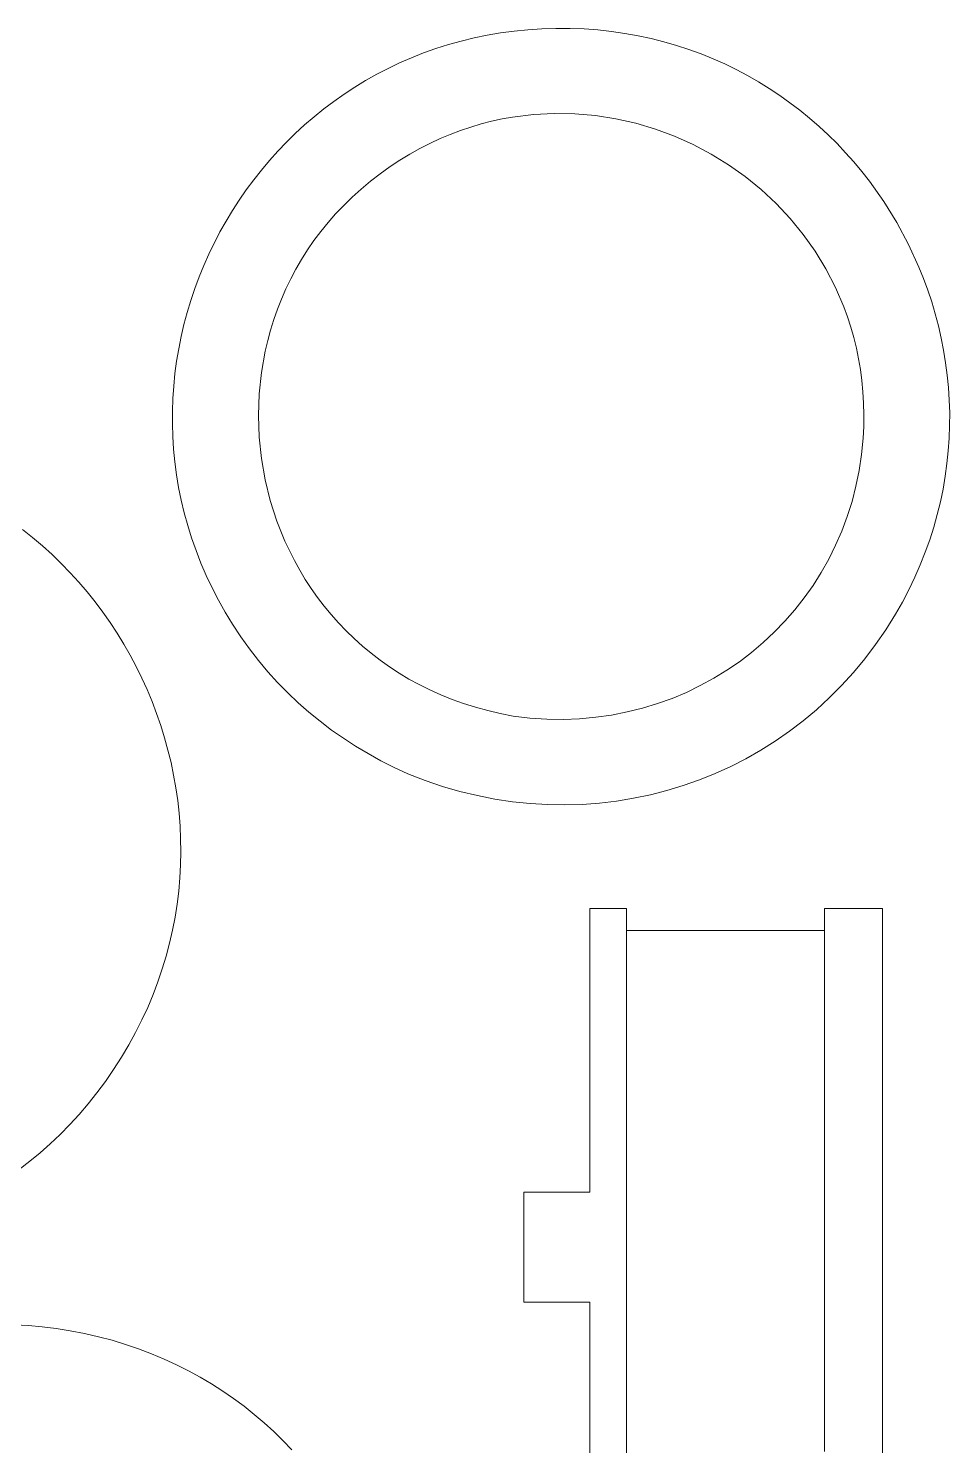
# Model space of a CAD drawing. Header units: centimetres. Extents: x -43.9 to 43.9, y -33.6 to 33.6.
# Drawn here: x -0.8 to 3.44, y -21.8 to -15.28 of the extents above; entities that cross this region are included whole.
import ezdxf

# ---------------------------------------------------------------- set-up
doc = ezdxf.new("R2010")
doc.units = ezdxf.units.CM
doc.header["$MEASUREMENT"] = 0
doc.layers.add('Camada 1', color=7, linetype='Continuous')

msp = doc.modelspace()

# ---------------------------------------------------------------- linework, layer by layer
at = {"layer": 'Camada 1', "color": 3, "lineweight": 9}
for points in [[(1.30858, -15.31239), (1.30858, -15.31239), (1.24804, -15.32489), (1.24804, -15.32489)], [(1.37007, -15.30192), (1.37007, -15.30192), (1.30858, -15.31239), (1.30858, -15.31239)], [(1.43247, -15.29352), (1.43247, -15.29352), (1.37007, -15.30192), (1.37007, -15.30192)], [(1.49577, -15.28723), (1.49577, -15.28723), (1.43247, -15.29352), (1.43247, -15.29352)], [(1.55992, -15.28307), (1.55992, -15.28307), (1.49577, -15.28723), (1.49577, -15.28723)], [(1.62493, -15.28113), (1.62493, -15.28113), (1.55992, -15.28307), (1.55992, -15.28307)], [(1.68992, -15.28142), (1.68992, -15.28142), (1.62493, -15.28113), (1.62493, -15.28113)], [(1.75411, -15.28391), (1.75411, -15.28391), (1.68992, -15.28142), (1.68992, -15.28142)], [(1.81749, -15.28857), (1.81749, -15.28857), (1.75411, -15.28391), (1.75411, -15.28391)], [(1.88003, -15.29535), (1.88003, -15.29535), (1.81749, -15.28857), (1.81749, -15.28857)], [(1.94171, -15.30422), (1.94171, -15.30422), (1.88003, -15.29535), (1.88003, -15.29535)], [(2.00251, -15.31513), (2.00251, -15.31513), (1.94171, -15.30422), (1.94171, -15.30422)], [(1.07225, -15.37408), (1.07225, -15.37408), (1.01568, -15.39423), (1.01568, -15.39423)], [(1.12985, -15.35578), (1.12985, -15.35578), (1.07225, -15.37408), (1.07225, -15.37408)], [(1.18845, -15.33937), (1.18845, -15.33937), (1.12985, -15.35578), (1.12985, -15.35578)], [(1.24804, -15.32489), (1.24804, -15.32489), (1.18845, -15.33937), (1.18845, -15.33937)], [(2.06239, -15.32803), (2.06239, -15.32803), (2.00251, -15.31513), (2.00251, -15.31513)], [(2.12134, -15.34288), (2.12134, -15.34288), (2.06239, -15.32803), (2.06239, -15.32803)], [(2.17933, -15.35965), (2.17933, -15.35965), (2.12134, -15.34288), (2.12134, -15.34288)], [(2.23633, -15.37828), (2.23633, -15.37828), (2.17933, -15.35965), (2.17933, -15.35965)], [(2.29233, -15.39874), (2.29233, -15.39874), (2.23633, -15.37828), (2.23633, -15.37828)], [(0.90573, -15.4399), (0.90573, -15.4399), (0.8524, -15.46534), (0.8524, -15.46534)], [(0.96016, -15.41619), (0.96016, -15.41619), (0.90573, -15.4399), (0.90573, -15.4399)], [(1.01568, -15.39423), (1.01568, -15.39423), (0.96016, -15.41619), (0.96016, -15.41619)], [(2.3473, -15.42098), (2.3473, -15.42098), (2.29233, -15.39874), (2.29233, -15.39874)], [(2.40121, -15.44496), (2.40121, -15.44496), (2.3473, -15.42098), (2.3473, -15.42098)], [(0.80018, -15.49245), (0.80018, -15.49245), (0.74912, -15.52119), (0.74912, -15.52119)], [(0.8524, -15.46534), (0.8524, -15.46534), (0.80018, -15.49245), (0.80018, -15.49245)], [(2.45404, -15.47063), (2.45404, -15.47063), (2.40121, -15.44496), (2.40121, -15.44496)], [(2.50577, -15.49796), (2.50577, -15.49796), (2.45404, -15.47063), (2.45404, -15.47063)], [(2.55637, -15.5269), (2.55637, -15.5269), (2.50577, -15.49796), (2.50577, -15.49796)], [(0.69922, -15.55151), (0.69922, -15.55151), (0.65053, -15.58339), (0.65053, -15.58339)], [(0.74912, -15.52119), (0.74912, -15.52119), (0.69922, -15.55151), (0.69922, -15.55151)], [(2.60583, -15.55741), (2.60583, -15.55741), (2.55637, -15.5269), (2.55637, -15.5269)], [(2.6541, -15.58945), (2.6541, -15.58945), (2.60583, -15.55741), (2.60583, -15.55741)], [(0.60304, -15.61676), (0.60304, -15.61676), (0.5568, -15.65159), (0.5568, -15.65159)], [(0.65053, -15.58339), (0.65053, -15.58339), (0.60304, -15.61676), (0.60304, -15.61676)], [(2.70118, -15.62297), (2.70118, -15.62297), (2.6541, -15.58945), (2.6541, -15.58945)], [(2.74703, -15.65793), (2.74703, -15.65793), (2.70118, -15.62297), (2.70118, -15.62297)], [(0.51182, -15.68783), (0.51182, -15.68783), (0.46813, -15.72544), (0.46813, -15.72544)], [(0.5568, -15.65159), (0.5568, -15.65159), (0.51182, -15.68783), (0.51182, -15.68783)], [(1.32886, -15.70839), (1.32886, -15.70839), (1.37679, -15.69794), (1.37679, -15.69794)], [(1.37679, -15.69794), (1.37679, -15.69794), (1.4248, -15.68929), (1.4248, -15.68929)], [(1.4248, -15.68929), (1.4248, -15.68929), (1.52086, -15.67728), (1.52086, -15.67728)], [(1.52086, -15.67728), (1.52086, -15.67728), (1.61673, -15.6722), (1.61673, -15.6722)], [(1.61673, -15.6722), (1.61673, -15.6722), (1.71209, -15.67387), (1.71209, -15.67387)], [(1.71209, -15.67387), (1.71209, -15.67387), (1.80663, -15.68209), (1.80663, -15.68209)], [(1.80663, -15.68209), (1.80663, -15.68209), (1.90004, -15.69672), (1.90004, -15.69672)], [(1.90004, -15.69672), (1.90004, -15.69672), (1.99198, -15.71754), (1.99198, -15.71754)], [(2.79163, -15.6943), (2.79163, -15.6943), (2.74703, -15.65793), (2.74703, -15.65793)], [(2.83496, -15.73201), (2.83496, -15.73201), (2.79163, -15.6943), (2.79163, -15.6943)], [(0.42575, -15.76438), (0.42575, -15.76438), (0.3847, -15.8046), (0.3847, -15.8046)], [(0.46813, -15.72544), (0.46813, -15.72544), (0.42575, -15.76438), (0.42575, -15.76438)], [(1.09163, -15.78837), (1.09163, -15.78837), (1.13863, -15.7686), (1.13863, -15.7686)], [(1.13863, -15.7686), (1.13863, -15.7686), (1.18588, -15.75074), (1.18588, -15.75074)], [(1.18588, -15.75074), (1.18588, -15.75074), (1.23336, -15.73477), (1.23336, -15.73477)], [(1.23336, -15.73477), (1.23336, -15.73477), (1.28103, -15.72066), (1.28103, -15.72066)], [(1.28103, -15.72066), (1.28103, -15.72066), (1.32886, -15.70839), (1.32886, -15.70839)], [(1.99198, -15.71754), (1.99198, -15.71754), (2.08214, -15.74441), (2.08214, -15.74441)], [(2.08214, -15.74441), (2.08214, -15.74441), (2.17023, -15.77714), (2.17023, -15.77714)], [(2.87699, -15.77104), (2.87699, -15.77104), (2.83496, -15.73201), (2.83496, -15.73201)], [(0.3847, -15.8046), (0.3847, -15.8046), (0.345, -15.84606), (0.345, -15.84606)], [(0.95269, -15.85934), (0.95269, -15.85934), (0.99864, -15.83372), (0.99864, -15.83372)], [(0.99864, -15.83372), (0.99864, -15.83372), (1.04496, -15.81006), (1.04496, -15.81006)], [(1.04496, -15.81006), (1.04496, -15.81006), (1.09163, -15.78837), (1.09163, -15.78837)], [(2.17023, -15.77714), (2.17023, -15.77714), (2.25591, -15.81554), (2.25591, -15.81554)], [(2.25591, -15.81554), (2.25591, -15.81554), (2.33886, -15.85945), (2.33886, -15.85945)], [(2.91771, -15.81134), (2.91771, -15.81134), (2.87699, -15.77104), (2.87699, -15.77104)], [(2.95708, -15.85287), (2.95708, -15.85287), (2.91771, -15.81134), (2.91771, -15.81134)], [(0.3067, -15.88872), (0.3067, -15.88872), (0.2698, -15.93253), (0.2698, -15.93253)], [(0.345, -15.84606), (0.345, -15.84606), (0.3067, -15.88872), (0.3067, -15.88872)], [(0.86212, -15.9166), (0.86212, -15.9166), (0.90717, -15.88696), (0.90717, -15.88696)], [(0.90717, -15.88696), (0.90717, -15.88696), (0.95269, -15.85934), (0.95269, -15.85934)], [(2.33886, -15.85945), (2.33886, -15.85945), (2.41878, -15.90868), (2.41878, -15.90868)], [(2.99508, -15.89558), (2.99508, -15.89558), (2.95708, -15.85287), (2.95708, -15.85287)], [(3.03169, -15.93943), (3.03169, -15.93943), (2.99508, -15.89558), (2.99508, -15.89558)], [(0.2698, -15.93253), (0.2698, -15.93253), (0.23431, -15.97744), (0.23431, -15.97744)], [(0.77086, -15.98429), (0.77086, -15.98429), (0.81553, -15.94981), (0.81553, -15.94981)], [(0.81553, -15.94981), (0.81553, -15.94981), (0.86212, -15.9166), (0.86212, -15.9166)], [(2.41878, -15.90868), (2.41878, -15.90868), (2.49533, -15.96306), (2.49533, -15.96306)], [(2.49533, -15.96306), (2.49533, -15.96306), (2.56823, -16.02241), (2.56823, -16.02241)], [(3.06688, -15.98439), (3.06688, -15.98439), (3.03169, -15.93943), (3.03169, -15.93943)], [(0.20028, -16.02342), (0.20028, -16.02342), (0.16772, -16.07042), (0.16772, -16.07042)], [(0.23431, -15.97744), (0.23431, -15.97744), (0.20028, -16.02342), (0.20028, -16.02342)], [(0.68728, -16.05693), (0.68728, -16.05693), (0.72811, -16.02002), (0.72811, -16.02002)], [(0.72811, -16.02002), (0.72811, -16.02002), (0.77086, -15.98429), (0.77086, -15.98429)], [(2.56823, -16.02241), (2.56823, -16.02241), (2.63714, -16.08655), (2.63714, -16.08655)], [(3.13291, -16.07742), (3.13291, -16.07742), (3.06688, -15.98439), (3.06688, -15.98439)], [(0.16772, -16.07042), (0.16772, -16.07042), (0.13666, -16.1184), (0.13666, -16.1184)], [(0.61131, -16.13408), (0.61131, -16.13408), (0.64835, -16.09496), (0.64835, -16.09496)], [(0.64835, -16.09496), (0.64835, -16.09496), (0.68728, -16.05693), (0.68728, -16.05693)], [(2.63714, -16.08655), (2.63714, -16.08655), (2.70174, -16.15531), (2.70174, -16.15531)], [(3.193, -16.17433), (3.193, -16.17433), (3.13291, -16.07742), (3.13291, -16.07742)], [(0.13666, -16.1184), (0.13666, -16.1184), (0.07912, -16.21713), (0.07912, -16.21713)], [(0.57616, -16.17422), (0.57616, -16.17422), (0.61131, -16.13408), (0.61131, -16.13408)], [(2.70174, -16.15531), (2.70174, -16.15531), (2.76172, -16.2285), (2.76172, -16.2285)], [(0.07912, -16.21713), (0.07912, -16.21713), (0.02785, -16.31924), (0.02785, -16.31924)], [(0.5115, -16.25735), (0.5115, -16.25735), (0.5429, -16.21532), (0.5429, -16.21532)], [(0.5429, -16.21532), (0.5429, -16.21532), (0.57616, -16.17422), (0.57616, -16.17422)], [(3.24691, -16.27481), (3.24691, -16.27481), (3.193, -16.17433), (3.193, -16.17433)], [(0.48196, -16.30024), (0.48196, -16.30024), (0.5115, -16.25735), (0.5115, -16.25735)], [(2.76172, -16.2285), (2.76172, -16.2285), (2.81677, -16.30596), (2.81677, -16.30596)], [(3.2945, -16.37847), (3.2945, -16.37847), (3.24691, -16.27481), (3.24691, -16.27481)], [(0.02785, -16.31924), (0.02785, -16.31924), (0.00463, -16.37146), (0.00463, -16.37146)], [(0.42845, -16.3884), (0.42845, -16.3884), (0.45428, -16.34395), (0.45428, -16.34395)], [(0.45428, -16.34395), (0.45428, -16.34395), (0.48196, -16.30024), (0.48196, -16.30024)], [(2.81677, -16.30596), (2.81677, -16.30596), (2.86656, -16.3875), (2.86656, -16.3875)], [(0.00463, -16.37146), (0.00463, -16.37146), (-0.01697, -16.42439), (-0.01697, -16.42439)], [(0.40446, -16.43358), (0.40446, -16.43358), (0.42845, -16.3884), (0.42845, -16.3884)], [(2.86656, -16.3875), (2.86656, -16.3875), (2.91079, -16.47295), (2.91079, -16.47295)], [(3.31586, -16.4314), (3.31586, -16.4314), (3.2945, -16.37847), (3.2945, -16.37847)], [(-0.0369, -16.478), (-0.0369, -16.478), (-0.05514, -16.53223), (-0.05514, -16.53223)], [(-0.01697, -16.42439), (-0.01697, -16.42439), (-0.0369, -16.478), (-0.0369, -16.478)], [(0.36195, -16.52584), (0.36195, -16.52584), (0.38229, -16.47941), (0.38229, -16.47941)], [(0.38229, -16.47941), (0.38229, -16.47941), (0.40446, -16.43358), (0.40446, -16.43358)], [(2.91079, -16.47295), (2.91079, -16.47295), (2.94913, -16.56212), (2.94913, -16.56212)], [(3.33556, -16.485), (3.33556, -16.485), (3.31586, -16.4314), (3.31586, -16.4314)], [(3.35357, -16.53922), (3.35357, -16.53922), (3.33556, -16.485), (3.33556, -16.485)], [(-0.05514, -16.53223), (-0.05514, -16.53223), (-0.0717, -16.58705), (-0.0717, -16.58705)], [(0.34342, -16.57282), (0.34342, -16.57282), (0.36195, -16.52584), (0.36195, -16.52584)], [(3.36988, -16.59405), (3.36988, -16.59405), (3.35357, -16.53922), (3.35357, -16.53922)], [(-0.0717, -16.58705), (-0.0717, -16.58705), (-0.0865, -16.64242), (-0.0865, -16.64242)], [(0.32669, -16.6203), (0.32669, -16.6203), (0.34342, -16.57282), (0.34342, -16.57282)], [(2.94913, -16.56212), (2.94913, -16.56212), (2.96599, -16.60805), (2.96599, -16.60805)], [(2.96599, -16.60805), (2.96599, -16.60805), (2.98126, -16.65484), (2.98126, -16.65484)], [(3.38446, -16.64941), (3.38446, -16.64941), (3.36988, -16.59405), (3.36988, -16.59405)], [(-0.0865, -16.64242), (-0.0865, -16.64242), (-0.09957, -16.69829), (-0.09957, -16.69829)], [(0.29863, -16.71655), (0.29863, -16.71655), (0.31177, -16.66823), (0.31177, -16.66823)], [(0.31177, -16.66823), (0.31177, -16.66823), (0.32669, -16.6203), (0.32669, -16.6203)], [(2.98126, -16.65484), (2.98126, -16.65484), (2.99491, -16.70248), (2.99491, -16.70248)], [(3.39728, -16.70528), (3.39728, -16.70528), (3.38446, -16.64941), (3.38446, -16.64941)], [(-0.09957, -16.69829), (-0.09957, -16.69829), (-0.11085, -16.7546), (-0.11085, -16.7546)], [(0.28728, -16.76519), (0.28728, -16.76519), (0.29863, -16.71655), (0.29863, -16.71655)], [(2.99491, -16.70248), (2.99491, -16.70248), (3.00688, -16.75095), (3.00688, -16.75095)], [(3.40833, -16.7616), (3.40833, -16.7616), (3.39728, -16.70528), (3.39728, -16.70528)], [(-0.12033, -16.81134), (-0.12033, -16.81134), (-0.128, -16.86844), (-0.128, -16.86844)], [(-0.11085, -16.7546), (-0.11085, -16.7546), (-0.12033, -16.81134), (-0.12033, -16.81134)], [(0.26987, -16.86332), (0.26987, -16.86332), (0.28728, -16.76519), (0.28728, -16.76519)], [(3.00688, -16.75095), (3.00688, -16.75095), (3.01715, -16.8002), (3.01715, -16.8002)], [(3.01715, -16.8002), (3.01715, -16.8002), (3.02567, -16.85024), (3.02567, -16.85024)], [(3.41757, -16.81834), (3.41757, -16.81834), (3.40833, -16.7616), (3.40833, -16.7616)], [(-0.128, -16.86844), (-0.128, -16.86844), (-0.13382, -16.92587), (-0.13382, -16.92587)], [(0.2595, -16.96216), (0.2595, -16.96216), (0.26987, -16.86332), (0.26987, -16.86332)], [(3.02567, -16.85024), (3.02567, -16.85024), (3.03241, -16.90103), (3.03241, -16.90103)], [(3.42499, -16.87545), (3.42499, -16.87545), (3.41757, -16.81834), (3.41757, -16.81834)], [(3.43056, -16.9329), (3.43056, -16.9329), (3.42499, -16.87545), (3.42499, -16.87545)], [(-0.13382, -16.92587), (-0.13382, -16.92587), (-0.13775, -16.98357), (-0.13775, -16.98357)], [(3.03241, -16.90103), (3.03241, -16.90103), (3.03731, -16.95256), (3.03731, -16.95256)], [(3.43424, -16.99063), (3.43424, -16.99063), (3.43056, -16.9329), (3.43056, -16.9329)], [(-0.13775, -16.98357), (-0.13775, -16.98357), (-0.13981, -17.04152), (-0.13981, -17.04152)], [(0.25609, -17.06131), (0.25609, -17.06131), (0.2595, -16.96216), (0.2595, -16.96216)], [(3.03731, -16.95256), (3.03731, -16.95256), (3.04034, -17.00479), (3.04034, -17.00479)], [(3.04034, -17.00479), (3.04034, -17.00479), (3.04149, -17.05771), (3.04149, -17.05771)], [(3.43603, -17.0486), (3.43603, -17.0486), (3.43424, -16.99063), (3.43424, -16.99063)], [(-0.13981, -17.04152), (-0.13981, -17.04152), (-0.13996, -17.09965), (-0.13996, -17.09965)], [(0.25957, -17.16034), (0.25957, -17.16034), (0.25609, -17.06131), (0.25609, -17.06131)], [(3.04149, -17.05771), (3.04149, -17.05771), (3.04066, -17.1113), (3.04066, -17.1113)], [(3.4359, -17.10679), (3.4359, -17.10679), (3.43603, -17.0486), (3.43603, -17.0486)], [(-0.13996, -17.09965), (-0.13996, -17.09965), (-0.13815, -17.15795), (-0.13815, -17.15795)], [(3.04066, -17.1113), (3.04066, -17.1113), (3.03787, -17.16553), (3.03787, -17.16553)], [(3.43382, -17.16513), (3.43382, -17.16513), (3.4359, -17.10679), (3.4359, -17.10679)], [(-0.13815, -17.15795), (-0.13815, -17.15795), (-0.13439, -17.21635), (-0.13439, -17.21635)], [(0.26988, -17.25884), (0.26988, -17.25884), (0.25957, -17.16034), (0.25957, -17.16034)], [(3.03787, -17.16553), (3.03787, -17.16553), (3.03068, -17.2403), (3.03068, -17.2403)], [(3.42977, -17.22359), (3.42977, -17.22359), (3.43382, -17.16513), (3.43382, -17.16513)], [(-0.13439, -17.21635), (-0.13439, -17.21635), (-0.12864, -17.27481), (-0.12864, -17.27481)], [(0.28697, -17.35639), (0.28697, -17.35639), (0.26988, -17.25884), (0.26988, -17.25884)], [(3.03068, -17.2403), (3.03068, -17.2403), (3.01971, -17.31374), (3.01971, -17.31374)], [(3.42373, -17.28213), (3.42373, -17.28213), (3.42977, -17.22359), (3.42977, -17.22359)], [(-0.12864, -17.27481), (-0.12864, -17.27481), (-0.12088, -17.3333), (-0.12088, -17.3333)], [(-0.12088, -17.3333), (-0.12088, -17.3333), (-0.11109, -17.39175), (-0.11109, -17.39175)], [(3.01971, -17.31374), (3.01971, -17.31374), (3.00504, -17.38575), (3.00504, -17.38575)], [(3.41566, -17.3407), (3.41566, -17.3407), (3.42373, -17.28213), (3.42373, -17.28213)], [(-0.11109, -17.39175), (-0.11109, -17.39175), (-0.09923, -17.45015), (-0.09923, -17.45015)], [(0.31074, -17.45255), (0.31074, -17.45255), (0.28697, -17.35639), (0.28697, -17.35639)], [(3.00504, -17.38575), (3.00504, -17.38575), (2.98679, -17.45625), (2.98679, -17.45625)], [(3.39337, -17.45776), (3.39337, -17.45776), (3.40555, -17.39925), (3.40555, -17.39925)], [(3.40555, -17.39925), (3.40555, -17.39925), (3.41566, -17.3407), (3.41566, -17.3407)], [(-0.09923, -17.45015), (-0.09923, -17.45015), (-0.08531, -17.50843), (-0.08531, -17.50843)], [(0.34116, -17.5469), (0.34116, -17.5469), (0.31074, -17.45255), (0.31074, -17.45255)], [(2.98679, -17.45625), (2.98679, -17.45625), (2.96505, -17.52515), (2.96505, -17.52515)], [(3.3791, -17.51617), (3.3791, -17.51617), (3.39337, -17.45776), (3.39337, -17.45776)], [(-0.08531, -17.50843), (-0.08531, -17.50843), (-0.06928, -17.56655), (-0.06928, -17.56655)], [(2.96505, -17.52515), (2.96505, -17.52515), (2.93992, -17.59234), (2.93992, -17.59234)], [(3.36271, -17.57444), (3.36271, -17.57444), (3.3791, -17.51617), (3.3791, -17.51617)], [(-0.82932, -17.58583), (-0.82932, -17.58583), (-0.78272, -17.62275), (-0.78272, -17.62275)], [(-0.06928, -17.56655), (-0.06928, -17.56655), (-0.05113, -17.62448), (-0.05113, -17.62448)], [(0.37816, -17.63905), (0.37816, -17.63905), (0.34116, -17.5469), (0.34116, -17.5469)], [(2.93992, -17.59234), (2.93992, -17.59234), (2.91151, -17.65775), (2.91151, -17.65775)], [(3.3442, -17.63252), (3.3442, -17.63252), (3.36271, -17.57444), (3.36271, -17.57444)], [(-0.78272, -17.62275), (-0.78272, -17.62275), (-0.73744, -17.66111), (-0.73744, -17.66111)], [(-0.05113, -17.62448), (-0.05113, -17.62448), (-0.03082, -17.68217), (-0.03082, -17.68217)], [(0.42165, -17.72853), (0.42165, -17.72853), (0.37816, -17.63905), (0.37816, -17.63905)], [(2.91151, -17.65775), (2.91151, -17.65775), (2.87992, -17.72127), (2.87992, -17.72127)], [(3.3235, -17.69039), (3.3235, -17.69039), (3.3442, -17.63252), (3.3442, -17.63252)], [(-0.73744, -17.66111), (-0.73744, -17.66111), (-0.69352, -17.70083), (-0.69352, -17.70083)], [(-0.69352, -17.70083), (-0.69352, -17.70083), (-0.65097, -17.74189), (-0.65097, -17.74189)], [(-0.03082, -17.68217), (-0.03082, -17.68217), (-0.00835, -17.73958), (-0.00835, -17.73958)], [(2.87992, -17.72127), (2.87992, -17.72127), (2.84523, -17.78282), (2.84523, -17.78282)], [(3.30062, -17.74799), (3.30062, -17.74799), (3.3235, -17.69039), (3.3235, -17.69039)], [(-0.65097, -17.74189), (-0.65097, -17.74189), (-0.6098, -17.78423), (-0.6098, -17.78423)], [(-0.6098, -17.78423), (-0.6098, -17.78423), (-0.57007, -17.82779), (-0.57007, -17.82779)], [(-0.00835, -17.73958), (-0.00835, -17.73958), (0.01631, -17.79666), (0.01631, -17.79666)], [(0.44581, -17.77216), (0.44581, -17.77216), (0.42165, -17.72853), (0.42165, -17.72853)], [(0.47159, -17.81496), (0.47159, -17.81496), (0.44581, -17.77216), (0.44581, -17.77216)], [(2.84523, -17.78282), (2.84523, -17.78282), (2.80757, -17.84231), (2.80757, -17.84231)], [(3.27553, -17.80529), (3.27553, -17.80529), (3.30062, -17.74799), (3.30062, -17.74799)], [(-0.57007, -17.82779), (-0.57007, -17.82779), (-0.53178, -17.87256), (-0.53178, -17.87256)], [(0.01631, -17.79666), (0.01631, -17.79666), (0.04321, -17.85336), (0.04321, -17.85336)], [(0.04321, -17.85336), (0.04321, -17.85336), (0.07234, -17.90965), (0.07234, -17.90965)], [(0.49894, -17.8569), (0.49894, -17.8569), (0.47159, -17.81496), (0.47159, -17.81496)], [(2.80757, -17.84231), (2.80757, -17.84231), (2.76701, -17.89964), (2.76701, -17.89964)], [(3.24821, -17.86222), (3.24821, -17.86222), (3.27553, -17.80529), (3.27553, -17.80529)], [(-0.53178, -17.87256), (-0.53178, -17.87256), (-0.49494, -17.91848), (-0.49494, -17.91848)], [(-0.49494, -17.91848), (-0.49494, -17.91848), (-0.4596, -17.9655), (-0.4596, -17.9655)], [(0.07234, -17.90965), (0.07234, -17.90965), (0.10373, -17.96549), (0.10373, -17.96549)], [(0.52788, -17.89791), (0.52788, -17.89791), (0.49894, -17.8569), (0.49894, -17.8569)], [(0.55841, -17.93795), (0.55841, -17.93795), (0.52788, -17.89791), (0.52788, -17.89791)], [(2.76701, -17.89964), (2.76701, -17.89964), (2.72367, -17.95472), (2.72367, -17.95472)], [(3.18675, -17.97488), (3.18675, -17.97488), (3.21862, -17.91877), (3.21862, -17.91877)], [(3.21862, -17.91877), (3.21862, -17.91877), (3.24821, -17.86222), (3.24821, -17.86222)], [(-0.4596, -17.9655), (-0.4596, -17.9655), (-0.42577, -18.01357), (-0.42577, -18.01357)], [(0.10373, -17.96549), (0.10373, -17.96549), (0.13742, -18.02082), (0.13742, -18.02082)], [(0.5905, -17.97695), (0.5905, -17.97695), (0.55841, -17.93795), (0.55841, -17.93795)], [(0.62415, -18.01487), (0.62415, -18.01487), (0.5905, -17.97695), (0.5905, -17.97695)], [(2.72367, -17.95472), (2.72367, -17.95472), (2.67765, -18.00746), (2.67765, -18.00746)], [(3.14244, -18.0461), (3.14244, -18.0461), (3.18675, -17.97488), (3.18675, -17.97488)], [(-0.42577, -18.01357), (-0.42577, -18.01357), (-0.39347, -18.06266), (-0.39347, -18.06266)], [(0.13742, -18.02082), (0.13742, -18.02082), (0.17544, -18.07854), (0.17544, -18.07854)], [(0.65937, -18.05167), (0.65937, -18.05167), (0.62415, -18.01487), (0.62415, -18.01487)], [(2.67765, -18.00746), (2.67765, -18.00746), (2.62905, -18.05777), (2.62905, -18.05777)], [(3.09543, -18.11456), (3.09543, -18.11456), (3.14244, -18.0461), (3.14244, -18.0461)], [(-0.39347, -18.06266), (-0.39347, -18.06266), (-0.36274, -18.11273), (-0.36274, -18.11273)], [(-0.36274, -18.11273), (-0.36274, -18.11273), (-0.33358, -18.1637), (-0.33358, -18.1637)], [(0.17544, -18.07854), (0.17544, -18.07854), (0.21514, -18.13417), (0.21514, -18.13417)], [(0.69611, -18.08726), (0.69611, -18.08726), (0.65937, -18.05167), (0.65937, -18.05167)], [(0.73441, -18.12163), (0.73441, -18.12163), (0.69611, -18.08726), (0.69611, -18.08726)], [(2.57797, -18.10556), (2.57797, -18.10556), (2.5245, -18.15072), (2.5245, -18.15072)], [(2.62905, -18.05777), (2.62905, -18.05777), (2.57797, -18.10556), (2.57797, -18.10556)], [(3.04579, -18.18022), (3.04579, -18.18022), (3.09543, -18.11456), (3.09543, -18.11456)], [(-0.33358, -18.1637), (-0.33358, -18.1637), (-0.30603, -18.21557), (-0.30603, -18.21557)], [(0.21514, -18.13417), (0.21514, -18.13417), (0.2565, -18.18774), (0.2565, -18.18774)], [(0.77423, -18.1547), (0.77423, -18.1547), (0.73441, -18.12163), (0.73441, -18.12163)], [(0.81555, -18.18642), (0.81555, -18.18642), (0.77423, -18.1547), (0.77423, -18.1547)], [(2.5245, -18.15072), (2.5245, -18.15072), (2.46876, -18.19319), (2.46876, -18.19319)], [(2.99365, -18.24304), (2.99365, -18.24304), (3.04579, -18.18022), (3.04579, -18.18022)], [(-0.30603, -18.21557), (-0.30603, -18.21557), (-0.2801, -18.26826), (-0.2801, -18.26826)], [(0.2565, -18.18774), (0.2565, -18.18774), (0.29953, -18.23929), (0.29953, -18.23929)], [(0.29953, -18.23929), (0.29953, -18.23929), (0.34421, -18.28883), (0.34421, -18.28883)], [(0.85841, -18.21674), (0.85841, -18.21674), (0.81555, -18.18642), (0.81555, -18.18642)], [(0.90276, -18.24562), (0.90276, -18.24562), (0.85841, -18.21674), (0.85841, -18.21674)], [(0.94861, -18.27299), (0.94861, -18.27299), (0.90276, -18.24562), (0.90276, -18.24562)], [(2.41083, -18.23286), (2.41083, -18.23286), (2.35083, -18.26964), (2.35083, -18.26964)], [(2.46876, -18.19319), (2.46876, -18.19319), (2.41083, -18.23286), (2.41083, -18.23286)], [(2.9391, -18.30301), (2.9391, -18.30301), (2.99365, -18.24304), (2.99365, -18.24304)], [(-0.2801, -18.26826), (-0.2801, -18.26826), (-0.25583, -18.32174), (-0.25583, -18.32174)], [(0.34421, -18.28883), (0.34421, -18.28883), (0.39053, -18.33639), (0.39053, -18.33639)], [(0.99595, -18.29882), (0.99595, -18.29882), (0.94861, -18.27299), (0.94861, -18.27299)], [(1.04476, -18.32302), (1.04476, -18.32302), (0.99595, -18.29882), (0.99595, -18.29882)], [(2.28885, -18.30343), (2.28885, -18.30343), (2.22498, -18.33415), (2.22498, -18.33415)], [(2.35083, -18.26964), (2.35083, -18.26964), (2.28885, -18.30343), (2.28885, -18.30343)], [(2.88225, -18.36005), (2.88225, -18.36005), (2.9391, -18.30301), (2.9391, -18.30301)], [(-0.25583, -18.32174), (-0.25583, -18.32174), (-0.23323, -18.37595), (-0.23323, -18.37595)], [(-0.23323, -18.37595), (-0.23323, -18.37595), (-0.21233, -18.43087), (-0.21233, -18.43087)], [(0.39053, -18.33639), (0.39053, -18.33639), (0.4385, -18.382), (0.4385, -18.382)], [(1.09505, -18.34557), (1.09505, -18.34557), (1.04476, -18.32302), (1.04476, -18.32302)], [(1.1468, -18.36641), (1.1468, -18.36641), (1.09505, -18.34557), (1.09505, -18.34557)], [(1.20001, -18.38547), (1.20001, -18.38547), (1.1468, -18.36641), (1.1468, -18.36641)], [(2.15934, -18.36171), (2.15934, -18.36171), (2.09201, -18.38601), (2.09201, -18.38601)], [(2.22498, -18.33415), (2.22498, -18.33415), (2.15934, -18.36171), (2.15934, -18.36171)], [(2.8232, -18.41416), (2.8232, -18.41416), (2.88225, -18.36005), (2.88225, -18.36005)], [(-0.21233, -18.43087), (-0.21233, -18.43087), (-0.19315, -18.48644), (-0.19315, -18.48644)], [(0.4385, -18.382), (0.4385, -18.382), (0.4881, -18.42567), (0.4881, -18.42567)], [(0.4881, -18.42567), (0.4881, -18.42567), (0.53933, -18.46744), (0.53933, -18.46744)], [(1.25466, -18.40273), (1.25466, -18.40273), (1.20001, -18.38547), (1.20001, -18.38547)], [(1.31075, -18.4181), (1.31075, -18.4181), (1.25466, -18.40273), (1.25466, -18.40273)], [(1.36827, -18.43155), (1.36827, -18.43155), (1.31075, -18.4181), (1.31075, -18.4181)], [(1.42721, -18.44303), (1.42721, -18.44303), (1.36827, -18.43155), (1.36827, -18.43155)], [(1.88099, -18.43845), (1.88099, -18.43845), (1.80797, -18.44881), (1.80797, -18.44881)], [(1.95274, -18.42447), (1.95274, -18.42447), (1.88099, -18.43845), (1.88099, -18.43845)], [(2.02312, -18.40696), (2.02312, -18.40696), (1.95274, -18.42447), (1.95274, -18.42447)], [(2.09201, -18.38601), (2.09201, -18.38601), (2.02312, -18.40696), (2.02312, -18.40696)], [(2.76207, -18.4653), (2.76207, -18.4653), (2.8232, -18.41416), (2.8232, -18.41416)], [(-0.19315, -18.48644), (-0.19315, -18.48644), (-0.17572, -18.54261), (-0.17572, -18.54261)], [(0.53933, -18.46744), (0.53933, -18.46744), (0.59217, -18.50734), (0.59217, -18.50734)], [(0.59217, -18.50734), (0.59217, -18.50734), (0.64662, -18.5454), (0.64662, -18.5454)], [(1.50511, -18.45217), (1.50511, -18.45217), (1.42721, -18.44303), (1.42721, -18.44303)], [(1.58224, -18.45722), (1.58224, -18.45722), (1.50511, -18.45217), (1.50511, -18.45217)], [(1.65849, -18.45829), (1.65849, -18.45829), (1.58224, -18.45722), (1.58224, -18.45722)], [(1.73376, -18.45545), (1.73376, -18.45545), (1.65849, -18.45829), (1.65849, -18.45829)], [(1.80797, -18.44881), (1.80797, -18.44881), (1.73376, -18.45545), (1.73376, -18.45545)], [(2.69896, -18.51342), (2.69896, -18.51342), (2.76207, -18.4653), (2.76207, -18.4653)], [(-0.17572, -18.54261), (-0.17572, -18.54261), (-0.16004, -18.59935), (-0.16004, -18.59935)], [(0.64662, -18.5454), (0.64662, -18.5454), (0.70267, -18.58162), (0.70267, -18.58162)], [(2.56721, -18.60051), (2.56721, -18.60051), (2.63397, -18.55851), (2.63397, -18.55851)], [(2.63397, -18.55851), (2.63397, -18.55851), (2.69896, -18.51342), (2.69896, -18.51342)], [(-0.16004, -18.59935), (-0.16004, -18.59935), (-0.14616, -18.65661), (-0.14616, -18.65661)], [(0.70267, -18.58162), (0.70267, -18.58162), (0.76033, -18.61604), (0.76033, -18.61604)], [(0.76033, -18.61604), (0.76033, -18.61604), (0.81956, -18.64869), (0.81956, -18.64869)], [(2.49879, -18.6394), (2.49879, -18.6394), (2.56721, -18.60051), (2.56721, -18.60051)], [(-0.14616, -18.65661), (-0.14616, -18.65661), (-0.13409, -18.71433), (-0.13409, -18.71433)], [(0.81956, -18.64869), (0.81956, -18.64869), (0.88039, -18.67959), (0.88039, -18.67959)], [(0.88039, -18.67959), (0.88039, -18.67959), (0.94278, -18.70878), (0.94278, -18.70878)], [(2.35735, -18.70768), (2.35735, -18.70768), (2.42879, -18.67513), (2.42879, -18.67513)], [(2.42879, -18.67513), (2.42879, -18.67513), (2.49879, -18.6394), (2.49879, -18.6394)], [(-0.13409, -18.71433), (-0.13409, -18.71433), (-0.12386, -18.77249), (-0.12386, -18.77249)], [(0.94278, -18.70878), (0.94278, -18.70878), (1.02238, -18.73958), (1.02238, -18.73958)], [(1.02238, -18.73958), (1.02238, -18.73958), (1.10243, -18.76656), (1.10243, -18.76656)], [(1.10243, -18.76656), (1.10243, -18.76656), (1.1828, -18.78975), (1.1828, -18.78975)], [(2.13535, -18.78586), (2.13535, -18.78586), (2.21052, -18.76308), (2.21052, -18.76308)], [(2.21052, -18.76308), (2.21052, -18.76308), (2.28456, -18.73701), (2.28456, -18.73701)], [(2.28456, -18.73701), (2.28456, -18.73701), (2.35735, -18.70768), (2.35735, -18.70768)], [(-0.12386, -18.77249), (-0.12386, -18.77249), (-0.11549, -18.83102), (-0.11549, -18.83102)], [(-0.11549, -18.83102), (-0.11549, -18.83102), (-0.109, -18.88989), (-0.109, -18.88989)], [(1.1828, -18.78975), (1.1828, -18.78975), (1.26342, -18.80921), (1.26342, -18.80921)], [(1.26342, -18.80921), (1.26342, -18.80921), (1.34416, -18.82494), (1.34416, -18.82494)], [(1.34416, -18.82494), (1.34416, -18.82494), (1.42493, -18.83701), (1.42493, -18.83701)], [(1.90405, -18.8341), (1.90405, -18.8341), (1.982, -18.82141), (1.982, -18.82141)], [(1.982, -18.82141), (1.982, -18.82141), (2.05914, -18.80532), (2.05914, -18.80532)], [(2.05914, -18.80532), (2.05914, -18.80532), (2.13535, -18.78586), (2.13535, -18.78586)], [(-0.109, -18.88989), (-0.109, -18.88989), (-0.10441, -18.94906), (-0.10441, -18.94906)], [(1.42493, -18.83701), (1.42493, -18.83701), (1.5056, -18.84542), (1.5056, -18.84542)], [(1.5056, -18.84542), (1.5056, -18.84542), (1.58609, -18.85023), (1.58609, -18.85023)], [(1.58609, -18.85023), (1.58609, -18.85023), (1.66629, -18.85147), (1.66629, -18.85147)], [(1.66629, -18.85147), (1.66629, -18.85147), (1.74608, -18.84917), (1.74608, -18.84917)], [(1.74608, -18.84917), (1.74608, -18.84917), (1.82536, -18.84337), (1.82536, -18.84337)], [(1.82536, -18.84337), (1.82536, -18.84337), (1.90405, -18.8341), (1.90405, -18.8341)], [(-0.10441, -18.94906), (-0.10441, -18.94906), (-0.10176, -19.00846), (-0.10176, -19.00846)], [(-0.10176, -19.00846), (-0.10176, -19.00846), (-0.10105, -19.06807), (-0.10105, -19.06807)], [(-0.10105, -19.06807), (-0.10105, -19.06807), (-0.10233, -19.12783), (-0.10233, -19.12783)], [(-0.10233, -19.12783), (-0.10233, -19.12783), (-0.1056, -19.18771), (-0.1056, -19.18771)], [(-0.1056, -19.18771), (-0.1056, -19.18771), (-0.1109, -19.24765), (-0.1109, -19.24765)], [(-0.1109, -19.24765), (-0.1109, -19.24765), (-0.11824, -19.3076), (-0.11824, -19.3076)], [(-0.11824, -19.3076), (-0.11824, -19.3076), (-0.12764, -19.36754), (-0.12764, -19.36754)], [(1.95006, -19.32818), (1.95006, -19.32818), (1.7801, -19.32818), (1.7801, -19.32818)], [(1.7801, -19.32818), (1.7801, -19.32818), (1.7801, -20.63166), (1.7801, -20.63166)], [(1.95006, -19.42933), (1.95006, -19.42933), (1.95006, -19.32818), (1.95006, -19.32818)], [(3.12676, -19.32818), (3.12676, -19.32818), (2.86037, -19.32818), (2.86037, -19.32818)], [(2.86037, -19.32818), (2.86037, -19.32818), (2.86037, -19.42933), (2.86037, -19.42933)], [(3.12676, -29.10667), (3.12676, -29.10667), (3.12676, -19.32818), (3.12676, -19.32818)], [(-0.12764, -19.36754), (-0.12764, -19.36754), (-0.13915, -19.42741), (-0.13915, -19.42741)], [(-0.13915, -19.42741), (-0.13915, -19.42741), (-0.15275, -19.48716), (-0.15275, -19.48716)], [(2.86037, -19.42933), (2.86037, -19.42933), (1.95006, -19.42933), (1.95006, -19.42933)], [(-0.1685, -19.54675), (-0.1685, -19.54675), (-0.18641, -19.60613), (-0.18641, -19.60613)], [(-0.15275, -19.48716), (-0.15275, -19.48716), (-0.1685, -19.54675), (-0.1685, -19.54675)], [(-0.18641, -19.60613), (-0.18641, -19.60613), (-0.20651, -19.66527), (-0.20651, -19.66527)], [(-0.20651, -19.66527), (-0.20651, -19.66527), (-0.22881, -19.7241), (-0.22881, -19.7241)], [(-0.22881, -19.7241), (-0.22881, -19.7241), (-0.25335, -19.7826), (-0.25335, -19.7826)], [(-0.25335, -19.7826), (-0.25335, -19.7826), (-0.28014, -19.84071), (-0.28014, -19.84071)], [(-0.28014, -19.84071), (-0.28014, -19.84071), (-0.3092, -19.8984), (-0.3092, -19.8984)], [(-0.3092, -19.8984), (-0.3092, -19.8984), (-0.34055, -19.95561), (-0.34055, -19.95561)], [(-0.34055, -19.95561), (-0.34055, -19.95561), (-0.37424, -20.01229), (-0.37424, -20.01229)], [(-0.41028, -20.06841), (-0.41028, -20.06841), (-0.44794, -20.12286), (-0.44794, -20.12286)], [(-0.37424, -20.01229), (-0.37424, -20.01229), (-0.41028, -20.06841), (-0.41028, -20.06841)], [(-0.44794, -20.12286), (-0.44794, -20.12286), (-0.48701, -20.17542), (-0.48701, -20.17542)], [(-0.48701, -20.17542), (-0.48701, -20.17542), (-0.52743, -20.22606), (-0.52743, -20.22606)], [(-0.52743, -20.22606), (-0.52743, -20.22606), (-0.56917, -20.2748), (-0.56917, -20.2748)], [(-0.61214, -20.32165), (-0.61214, -20.32165), (-0.65633, -20.3666), (-0.65633, -20.3666)], [(-0.56917, -20.2748), (-0.56917, -20.2748), (-0.61214, -20.32165), (-0.61214, -20.32165)], [(-0.65633, -20.3666), (-0.65633, -20.3666), (-0.70167, -20.40965), (-0.70167, -20.40965)], [(-0.74813, -20.45081), (-0.74813, -20.45081), (-0.79563, -20.4901), (-0.79563, -20.4901)], [(-0.70167, -20.40965), (-0.70167, -20.40965), (-0.74813, -20.45081), (-0.74813, -20.45081)], [(-0.79563, -20.4901), (-0.79563, -20.4901), (-0.84416, -20.52749), (-0.84416, -20.52749)], [(1.7801, -20.63166), (1.7801, -20.63166), (1.47665, -20.63166), (1.47665, -20.63166)], [(1.47665, -20.63166), (1.47665, -20.63166), (1.47665, -21.13741), (1.47665, -21.13741)], [(1.47665, -21.13741), (1.47665, -21.13741), (1.7801, -21.13741), (1.7801, -21.13741)], [(1.7801, -21.13741), (1.7801, -21.13741), (1.77926, -23.12602), (1.77926, -23.12602)], [(-0.86574, -21.24225), (-0.86574, -21.24225), (-0.80232, -21.24569), (-0.80232, -21.24569)], [(-0.80232, -21.24569), (-0.80232, -21.24569), (-0.73848, -21.25134), (-0.73848, -21.25134)], [(-0.73848, -21.25134), (-0.73848, -21.25134), (-0.67423, -21.25926), (-0.67423, -21.25926)], [(-0.67423, -21.25926), (-0.67423, -21.25926), (-0.60961, -21.26949), (-0.60961, -21.26949)], [(-0.60961, -21.26949), (-0.60961, -21.26949), (-0.54465, -21.28204), (-0.54465, -21.28204)], [(-0.54465, -21.28204), (-0.54465, -21.28204), (-0.48041, -21.29675), (-0.48041, -21.29675)], [(-0.48041, -21.29675), (-0.48041, -21.29675), (-0.4174, -21.31347), (-0.4174, -21.31347)], [(-0.4174, -21.31347), (-0.4174, -21.31347), (-0.35566, -21.33216), (-0.35566, -21.33216)], [(-0.35566, -21.33216), (-0.35566, -21.33216), (-0.29517, -21.35277), (-0.29517, -21.35277)], [(-0.29517, -21.35277), (-0.29517, -21.35277), (-0.23595, -21.37526), (-0.23595, -21.37526)], [(-0.23595, -21.37526), (-0.23595, -21.37526), (-0.17805, -21.39958), (-0.17805, -21.39958)], [(-0.17805, -21.39958), (-0.17805, -21.39958), (-0.12144, -21.42567), (-0.12144, -21.42567)], [(-0.12144, -21.42567), (-0.12144, -21.42567), (-0.06618, -21.45351), (-0.06618, -21.45351)], [(-0.06618, -21.45351), (-0.06618, -21.45351), (-0.01225, -21.48302), (-0.01225, -21.48302)], [(-0.01225, -21.48302), (-0.01225, -21.48302), (0.04033, -21.51416), (0.04033, -21.51416)], [(0.04033, -21.51416), (0.04033, -21.51416), (0.09152, -21.54691), (0.09152, -21.54691)], [(0.09152, -21.54691), (0.09152, -21.54691), (0.14132, -21.58119), (0.14132, -21.58119)], [(0.14132, -21.58119), (0.14132, -21.58119), (0.18971, -21.61698), (0.18971, -21.61698)], [(0.18971, -21.61698), (0.18971, -21.61698), (0.23669, -21.65421), (0.23669, -21.65421)], [(0.23669, -21.65421), (0.23669, -21.65421), (0.28222, -21.69284), (0.28222, -21.69284)], [(0.28222, -21.69284), (0.28222, -21.69284), (0.32631, -21.73284), (0.32631, -21.73284)], [(0.32631, -21.73284), (0.32631, -21.73284), (0.36892, -21.77414), (0.36892, -21.77414)], [(0.36892, -21.77414), (0.36892, -21.77414), (0.41005, -21.8167), (0.41005, -21.8167)]]:
    msp.add_open_spline(points, degree=3, dxfattribs=at)
at = {"layer": 'Camada 1', "color": 1, "lineweight": 9}
for points in [[(1.95002, -22.36475), (1.95002, -22.36475), (1.95006, -19.42933), (1.95006, -19.42933)], [(2.86037, -19.42933), (2.86037, -19.42933), (2.86037, -21.82485), (2.86037, -21.82485)]]:
    msp.add_open_spline(points, degree=3, dxfattribs=at)

doc.saveas('drawing.dxf')
